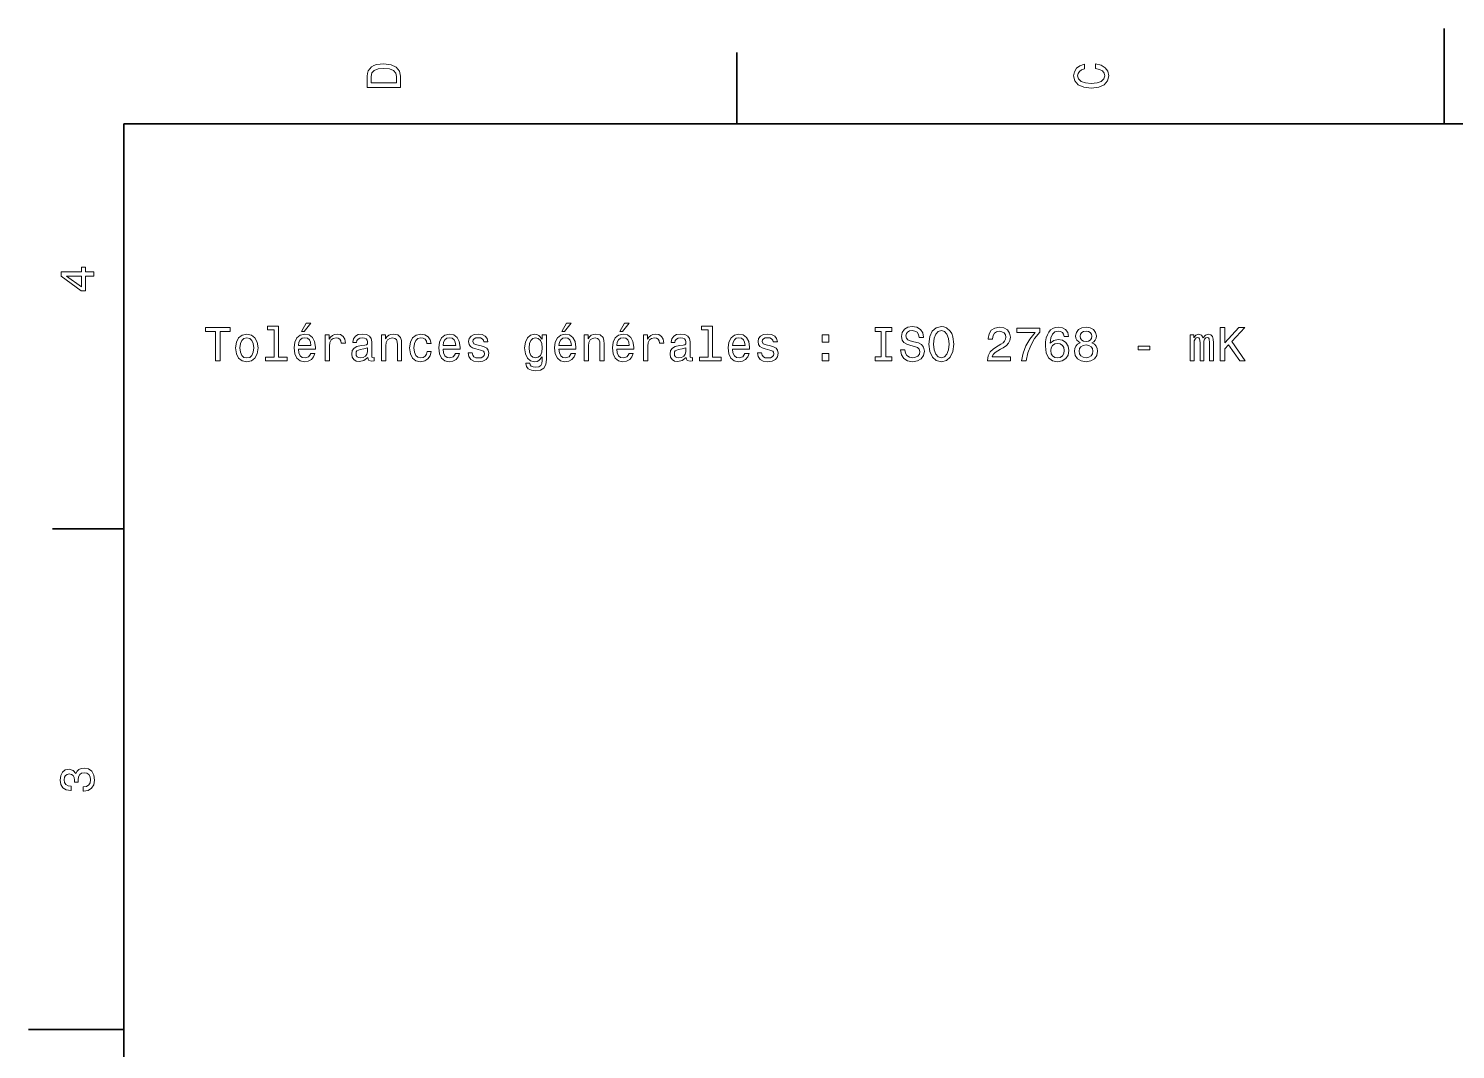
# Model space of a CAD drawing. Extents: x 0 to 297, y 0 to 210.
# Drawn here: x 0 to 149.7, y 102.9 to 210 of the extents above; entities that cross this region are included whole.
import ezdxf

# ---------------------------------------------------------------- set-up
doc = ezdxf.new("R2010")
doc.units = 0

msp = doc.modelspace()

# ---------------------------------------------------------------- linework, layer by layer
at = {"color": 7, "lineweight": 35, "ltscale": 0.25}
for p, q in [((148.5, 200), (148.5, 210)), ((10, 105), (0, 105))]:
    msp.add_line(p, q, dxfattribs=at)
at = {"color": 7, "lineweight": 35, "ltscale": 0.1875}
for p, q in [((74.300003, 200), (74.300003, 207.5)), ((10, 157.5), (2.5, 157.5))]:
    msp.add_line(p, q, dxfattribs=at)
at = {"color": 7, "lineweight": 35}
for p, q in [((287, 200), (10, 200)), ((10, 200), (10, 10))]:
    msp.add_line(p, q, dxfattribs=at)
at = {"color": 7, "lineweight": 13}
for points in [[(35.533215, 204.994965), (35.533215, 203.829971), (39.033215, 203.829971), (39.033215, 204.994965), (38.922264, 205.544678), (38.584366, 205.953171), (38.034657, 206.205338), (37.283215, 206.296112), (36.516644, 206.215424), (36.21405, 206.114563), (35.971977, 205.973343), (35.644165, 205.56485), (35.563473, 205.297562)], [(35.951801, 204.959656), (36.027451, 205.342941), (36.259438, 205.605194), (36.672985, 205.761536), (37.283215, 205.811966), (37.873272, 205.756485), (38.286816, 205.600143), (38.533936, 205.332855), (38.614628, 204.959656), (38.614628, 204.298996), (35.951801, 204.298996)], [(111.93206, 205.817017), (112.35569, 205.716141), (112.658287, 205.549713), (112.844887, 205.317734), (112.905403, 205.045395), (112.814629, 204.71759), (112.54229, 204.460388), (112.098488, 204.28891), (111.483215, 204.233429), (110.872986, 204.28891), (110.424141, 204.455338), (110.151802, 204.71254), (110.055984, 205.045395), (110.106415, 205.287476), (110.247627, 205.494247), (110.474571, 205.655624), (110.787247, 205.766571), (110.787247, 206.245682), (110.308144, 206.094391), (109.94503, 205.832138), (109.718086, 205.474075), (109.637398, 205.045395), (109.763474, 204.510818), (110.116501, 204.10231), (110.696472, 203.840057), (111.483215, 203.749283), (112.269958, 203.840057), (112.84993, 204.10231), (113.208, 204.510818), (113.329041, 205.045395), (113.233215, 205.51442), (112.965927, 205.892654), (112.527161, 206.159943), (111.93206, 206.301163)], [(6.833213, 184.02739), (6.833213, 184.481277), (5.965778, 184.481277), (5.965778, 184.98056), (5.56232, 184.98056), (5.56232, 184.481277), (3.408862, 184.481277), (3.408862, 184.022339), (5.521974, 182.489197), (5.965778, 182.489197), (5.965778, 184.02739)], [(5.56232, 182.912827), (3.993876, 184.02739), (5.56232, 184.02739)], [(19.629864, 175.143372), (20.093842, 175.143372), (20.093842, 178.219742), (21.15292, 178.219742), (21.15292, 178.643372), (18.565744, 178.643372), (18.565744, 178.219742), (19.629864, 178.219742)], [(25.772516, 178.391205), (25.772516, 175.516571), (24.859692, 175.516571), (24.859692, 175.143372), (27.1241, 175.143372), (27.1241, 175.516571), (26.21632, 175.516571), (26.21632, 178.764404), (25.07655, 178.764404), (25.07655, 178.391205)], [(28.621941, 178.219742), (28.919491, 178.219742), (29.620499, 179.077087), (29.126263, 179.077087)], [(55.946144, 178.219742), (56.243694, 178.219742), (56.944702, 179.077087), (56.450466, 179.077087)], [(62.018188, 178.219742), (62.315739, 178.219742), (63.016747, 179.077087), (62.522511, 179.077087)], [(71.312851, 178.391205), (71.312851, 175.516571), (70.400032, 175.516571), (70.400032, 175.143372), (72.664444, 175.143372), (72.664444, 175.516571), (71.75666, 175.516571), (71.75666, 178.764404), (70.61689, 178.764404), (70.61689, 178.391205)], [(89.458389, 175.567001), (88.812851, 175.567001), (88.812851, 175.143372), (90.567894, 175.143372), (90.567894, 175.567001), (89.922363, 175.567001), (89.922363, 178.219742), (90.567894, 178.219742), (90.567894, 178.643372), (88.812851, 178.643372), (88.812851, 178.219742), (89.458389, 178.219742)], [(91.929573, 176.298264), (91.470634, 176.298264), (91.571503, 175.763687), (91.823662, 175.370316), (92.21199, 175.133286), (92.736488, 175.047546), (93.255943, 175.128235), (93.644272, 175.350143), (93.891388, 175.69812), (93.982162, 176.157059), (93.906517, 176.570602), (93.694702, 176.837891), (93.351761, 177.014404), (92.89283, 177.145538), (92.499458, 177.241348), (92.242249, 177.35231), (92.096001, 177.513687), (92.050606, 177.765854), (92.096001, 177.992798), (92.227119, 178.164261), (92.428848, 178.280258), (92.70623, 178.320602), (92.988647, 178.270172), (93.210548, 178.134003), (93.356804, 177.907059), (93.427406, 177.599426), (93.886345, 177.599426), (93.886345, 177.609512), (93.805649, 178.083572), (93.568619, 178.4366), (93.195419, 178.658508), (92.691101, 178.734146), (92.237206, 178.658508), (91.884178, 178.446686), (91.657234, 178.118881), (91.576546, 177.695251), (91.642105, 177.317001), (91.833748, 177.059799), (92.136345, 176.888321), (92.549889, 176.757202), (92.958389, 176.641205), (93.266029, 176.530258), (93.452629, 176.368881), (93.518188, 176.106628), (93.457672, 175.83934), (93.301331, 175.637604), (93.064301, 175.51152), (92.75666, 175.471176), (92.413719, 175.526657), (92.151474, 175.688034), (91.985046, 175.950287)], [(94.466316, 176.893372), (94.557098, 176.106628), (94.819344, 175.526657), (95.227844, 175.168594), (95.762428, 175.047546), (96.291969, 175.168594), (96.705513, 175.526657), (96.962715, 176.106628), (97.058533, 176.893372), (96.962715, 177.675079), (96.851761, 177.992798), (96.705513, 178.255035), (96.291969, 178.613113), (96.039803, 178.703888), (95.762428, 178.739197), (95.222801, 178.613113), (94.814301, 178.260086), (94.557098, 177.680115)], [(94.95047, 176.893372), (95.005943, 177.503601), (95.172371, 177.952454), (95.429573, 178.224777), (95.762428, 178.320602), (96.090233, 178.224777), (96.347443, 177.947403), (96.51387, 177.498566), (96.574387, 176.893372), (96.51387, 176.283142), (96.347443, 175.83429), (96.090233, 175.561966), (95.762428, 175.471176), (95.429573, 175.561966), (95.172371, 175.83429), (95.005943, 176.278091)], [(100.603928, 175.143372), (103.009552, 175.143372), (103.009552, 175.577087), (101.108253, 175.577087), (101.214165, 175.814117), (101.395721, 176.010803), (101.955513, 176.368881), (102.253067, 176.520172), (102.585922, 176.73703), (102.822952, 176.989197), (102.959122, 177.286743), (103.009552, 177.624634), (102.923813, 178.048264), (102.686783, 178.381119), (102.323669, 178.592941), (101.854652, 178.668594), (101.370499, 178.582855), (101.00235, 178.345825), (100.765312, 177.967575), (100.684624, 177.468292), (100.684624, 177.39769), (101.143555, 177.39769), (101.143555, 177.438034), (101.188942, 177.780975), (101.325111, 178.033142), (101.541969, 178.194519), (101.829437, 178.25), (102.121941, 178.19957), (102.338799, 178.073486), (102.480011, 177.876801), (102.530441, 177.629684), (102.49514, 177.39769), (102.399323, 177.201004), (102.237938, 177.029541), (102.016037, 176.878235), (101.718483, 176.716858), (101.224251, 176.404175), (100.876266, 176.07132), (100.669495, 175.667862), (100.603928, 175.158508)], [(104.169495, 175.143372), (104.678864, 175.143372), (104.845291, 175.97551), (105.137794, 176.752167), (105.551338, 177.473343), (106.090965, 178.149139), (106.090965, 178.567719), (103.690392, 178.567719), (103.690392, 178.108795), (105.606819, 178.108795), (105.052063, 177.427948), (104.633476, 176.716858), (104.340965, 175.960373)], [(109.116905, 177.700287), (109.021088, 178.108795), (108.799179, 178.411377), (108.456245, 178.603027), (108.012436, 178.668594), (107.71489, 178.633286), (107.45768, 178.53746), (107.230736, 178.381119), (107.039093, 178.159225), (106.887802, 177.881851), (106.776848, 177.543945), (106.706245, 177.145538), (106.686073, 176.696686), (106.766762, 175.980545), (107.013878, 175.46109), (107.412292, 175.148422), (107.956963, 175.042511), (108.446159, 175.133286), (108.819359, 175.370316), (109.061432, 175.743515), (109.147163, 176.217575), (109.061432, 176.696686), (108.829445, 177.064835), (108.471375, 177.296829), (108.027565, 177.377518), (107.548462, 177.276657), (107.190392, 176.989197), (107.266045, 177.543945), (107.427422, 177.942368), (107.674545, 178.179398), (108.017479, 178.260086), (108.269646, 178.219742), (108.461288, 178.113831), (108.587364, 177.937317), (108.652931, 177.700287)], [(110.3172, 177.029541), (110.05999, 176.888321), (109.883476, 176.691635), (109.77253, 176.444519), (109.737228, 176.146973), (109.817917, 175.69812), (110.049904, 175.350143), (110.428146, 175.128235), (110.942558, 175.042511), (111.45192, 175.128235), (111.830162, 175.350143), (112.062157, 175.69812), (112.147888, 176.146973), (112.107544, 176.444519), (112.001633, 176.691635), (111.820076, 176.888321), (111.567917, 177.029541), (111.769646, 177.150574), (111.910858, 177.317001), (111.99659, 177.518738), (112.026848, 177.765854), (111.946159, 178.123917), (111.734344, 178.411377), (111.391403, 178.597977), (110.942558, 178.668594), (110.488663, 178.597977), (110.145729, 178.411377), (109.928871, 178.123917), (109.853218, 177.765854), (109.878433, 177.518738), (109.964172, 177.317001)], [(110.332329, 177.72551), (110.372673, 177.947403), (110.493706, 178.118881), (110.685349, 178.224777), (110.942558, 178.265137), (111.194717, 178.224777), (111.38636, 178.118881), (111.507401, 177.947403), (111.552788, 177.72551), (111.507401, 177.498566), (111.38636, 177.322052), (111.194717, 177.206055), (110.942558, 177.170746), (110.685349, 177.21109), (110.493706, 177.322052), (110.372673, 177.498566)], [(125.028305, 175.143372), (125.492287, 175.143372), (125.492287, 176.389053), (125.90583, 176.832855), (127.080902, 175.143372), (127.645744, 175.143372), (126.233635, 177.170746), (127.605392, 178.643372), (126.99012, 178.643372), (125.492287, 177.02449), (125.492287, 178.643372), (125.028305, 178.643372)], [(21.722805, 176.494949), (21.803495, 175.879684), (22.035484, 175.425797), (22.403641, 175.143372), (22.897877, 175.047546), (23.38707, 175.143372), (23.755224, 175.420746), (23.987213, 175.874634), (24.072948, 176.494949), (23.987213, 177.110229), (23.755224, 177.569168), (23.38707, 177.846542), (22.897877, 177.947403), (22.403641, 177.846542), (22.035484, 177.564117), (21.803495, 177.110229)], [(22.176695, 176.5), (22.222084, 176.953888), (22.363295, 177.281708), (22.59024, 177.483429), (22.897877, 177.554031), (23.20047, 177.483429), (23.427416, 177.286743), (23.568626, 176.953888), (23.619057, 176.5), (23.568626, 176.041061), (23.427416, 175.708206), (23.20047, 175.506485), (22.897877, 175.440918), (22.59024, 175.506485), (22.363295, 175.708206), (22.222084, 176.041061)], [(28.314302, 176.368881), (30.08952, 176.368881), (30.094563, 176.575653), (30.01387, 177.155624), (29.791969, 177.58934), (29.438942, 177.851578), (28.969921, 177.947403), (28.51099, 177.846542), (28.157963, 177.564117), (27.931019, 177.105194), (27.850327, 176.5), (27.925976, 175.879684), (28.15292, 175.425797), (28.500902, 175.143372), (28.954792, 175.047546), (29.348164, 175.113113), (29.670931, 175.284576), (29.907963, 175.556915), (30.04413, 175.920029), (29.60537, 175.920029), (29.514591, 175.718292), (29.383467, 175.567001), (29.010269, 175.445969), (28.722805, 175.501434), (28.505945, 175.677948), (28.364735, 175.965424), (28.314302, 176.353745)], [(28.314302, 176.742081), (28.369778, 177.090057), (28.505945, 177.34726), (28.712719, 177.503601), (28.985052, 177.559082), (29.252342, 177.503601), (29.459116, 177.34726), (29.585197, 177.090057), (29.630585, 176.742081)], [(31.128424, 175.143372), (31.572227, 175.143372), (31.572227, 176.691635), (31.617617, 177.064835), (31.753784, 177.332138), (31.975685, 177.493515), (32.273235, 177.548996), (32.49514, 177.513687), (32.661564, 177.412827), (32.762428, 177.241348), (32.797733, 177.009369), (33.246582, 177.009369), (33.186062, 177.417862), (33.019634, 177.710373), (32.742256, 177.886887), (32.364014, 177.947403), (32.106812, 177.907059), (31.884907, 177.806198), (31.688221, 177.63472), (31.531883, 177.40274), (31.531883, 177.851578), (31.128424, 177.851578)], [(35.606812, 175.496399), (35.606812, 175.481262), (35.632027, 175.309799), (35.707672, 175.188766), (36.025398, 175.092941), (36.272514, 175.133286), (36.272514, 175.476227), (36.166611, 175.46109), (36.025398, 175.526657), (36.000183, 175.728394), (36.000183, 177.130402), (35.939663, 177.48848), (35.763153, 177.740631), (35.455513, 177.891937), (35.021797, 177.947403), (34.598167, 177.886887), (34.285484, 177.715424), (34.088799, 177.44812), (34.023239, 177.095108), (34.023239, 177.064835), (34.421654, 177.064835), (34.456955, 177.276657), (34.567905, 177.427948), (34.749462, 177.518738), (35.006668, 177.554031), (35.253784, 177.528824), (35.430298, 177.453171), (35.536205, 177.322052), (35.57151, 177.140488), (35.551334, 176.92868), (35.470642, 176.822769), (35.268913, 176.772339), (34.890671, 176.731995), (34.456955, 176.641205), (34.149319, 176.479828), (33.967762, 176.227661), (33.912285, 175.854462), (33.962719, 175.521606), (34.119057, 175.27449), (34.37122, 175.118149), (34.7192, 175.062683), (35.188225, 175.168594)], [(37.034042, 175.143372), (37.477848, 175.143372), (37.477848, 176.706772), (37.523239, 177.064835), (37.669491, 177.327087), (37.896435, 177.48848), (38.199028, 177.548996), (38.441105, 177.498566), (38.5924, 177.362396), (38.668049, 177.135452), (38.693268, 176.832855), (38.693268, 175.143372), (39.13707, 175.143372), (39.13707, 176.92363), (39.116898, 177.281708), (39.026119, 177.579254), (38.728569, 177.851578), (38.264591, 177.947403), (38.007385, 177.912109), (37.790527, 177.816284), (37.603928, 177.654892), (37.457672, 177.438034), (37.457672, 177.851578), (37.034042, 177.851578)], [(41.794853, 176.953888), (42.233612, 176.953888), (42.142834, 177.357346), (41.925976, 177.675079), (41.588081, 177.871765), (41.149319, 177.947403), (40.665169, 177.846542), (40.297012, 177.564117), (40.065025, 177.105194), (39.984333, 176.489914), (40.059982, 175.879684), (40.286926, 175.425797), (40.644997, 175.143372), (41.13419, 175.047546), (41.567909, 175.123199), (41.905804, 175.335007), (42.137791, 175.667862), (42.238655, 176.111664), (41.815025, 176.111664), (41.739376, 175.829254), (41.598167, 175.617432), (41.396439, 175.486313), (41.149319, 175.445969), (40.841682, 175.51152), (40.619781, 175.713257), (40.483612, 176.041061), (40.438225, 176.505035), (40.483612, 176.958939), (40.624825, 177.286743), (40.851768, 177.48848), (41.149319, 177.559082), (41.411568, 177.513687), (41.608253, 177.39769), (41.739376, 177.206055)], [(43.494419, 176.368881), (45.269634, 176.368881), (45.274677, 176.575653), (45.193985, 177.155624), (44.972084, 177.58934), (44.619057, 177.851578), (44.15004, 177.947403), (43.691105, 177.846542), (43.338081, 177.564117), (43.111134, 177.105194), (43.030441, 176.5), (43.106091, 175.879684), (43.333035, 175.425797), (43.681019, 175.143372), (44.134911, 175.047546), (44.528282, 175.113113), (44.851048, 175.284576), (45.088081, 175.556915), (45.224243, 175.920029), (44.785484, 175.920029), (44.694706, 175.718292), (44.563583, 175.567001), (44.190384, 175.445969), (43.90292, 175.501434), (43.686062, 175.677948), (43.544853, 175.965424), (43.494419, 176.353745)], [(43.494419, 176.742081), (43.549896, 177.090057), (43.686062, 177.34726), (43.892834, 177.503601), (44.165169, 177.559082), (44.432457, 177.503601), (44.639229, 177.34726), (44.765312, 177.090057), (44.810699, 176.742081)], [(47.468483, 176.721909), (47.039806, 176.822769), (46.722084, 176.938766), (46.616177, 177.175797), (46.646435, 177.342224), (46.752342, 177.463257), (46.923813, 177.53891), (47.170929, 177.569168), (47.407963, 177.53891), (47.594563, 177.44812), (47.715599, 177.311966), (47.766029, 177.130402), (48.199749, 177.130402), (48.199749, 177.140488), (48.1241, 177.468292), (47.917328, 177.72551), (47.594563, 177.886887), (47.170929, 177.947403), (46.742256, 177.886887), (46.429577, 177.720459), (46.232891, 177.473343), (46.172371, 177.16066), (46.217758, 176.858063), (46.358971, 176.646255), (46.590958, 176.494949), (46.928856, 176.389053), (47.423092, 176.268005), (47.725685, 176.141937), (47.806377, 176.041061), (47.836639, 175.889771), (47.791248, 175.703171), (47.670212, 175.561966), (47.473526, 175.471176), (47.211277, 175.440918), (46.933899, 175.471176), (46.73217, 175.577087), (46.596001, 175.748566), (46.540527, 175.985596), (46.111855, 175.985596), (46.182457, 175.582138), (46.389229, 175.289627), (46.717041, 175.113113), (47.170929, 175.047546), (47.644997, 175.113113), (47.992977, 175.289627), (48.204792, 175.572052), (48.280441, 175.940201), (48.224968, 176.257919), (48.068626, 176.474777), (47.81142, 176.615997)], [(54.322227, 175.264404), (54.322227, 177.851578), (53.898594, 177.851578), (53.898594, 177.412827), (53.550613, 177.811234), (53.338795, 177.912109), (53.101765, 177.947403), (52.673092, 177.846542), (52.340237, 177.564117), (52.123379, 177.110229), (52.047729, 176.5), (52.123379, 175.88472), (52.340237, 175.430832), (52.673092, 175.143372), (53.101765, 175.047546), (53.343838, 175.082855), (53.54557, 175.17363), (53.898594, 175.556915), (53.898594, 175.17363), (53.85825, 174.871033), (53.747299, 174.654175), (53.53548, 174.528091), (53.217758, 174.482712), (52.94038, 174.51297), (52.743694, 174.588623), (52.627701, 174.719742), (52.5924, 174.896255), (52.163723, 174.896255), (52.163723, 174.876083), (52.229286, 174.553314), (52.431015, 174.311234), (52.75378, 174.154892), (53.192543, 174.099426), (53.717037, 174.175079), (54.065022, 174.386887), (54.261707, 174.755051)], [(52.506664, 176.5), (52.552052, 176.948853), (52.688221, 177.281708), (52.900036, 177.478394), (53.182457, 177.548996), (53.480007, 177.478394), (53.701908, 177.281708), (53.838078, 176.948853), (53.888508, 176.5), (53.838078, 176.041061), (53.701908, 175.713257), (53.480007, 175.51152), (53.182457, 175.445969), (52.900036, 175.51152), (52.688221, 175.713257), (52.552052, 176.046112)], [(55.638508, 176.368881), (57.413723, 176.368881), (57.418766, 176.575653), (57.338074, 177.155624), (57.116173, 177.58934), (56.763145, 177.851578), (56.294128, 177.947403), (55.835194, 177.846542), (55.482166, 177.564117), (55.255222, 177.105194), (55.17453, 176.5), (55.250179, 175.879684), (55.477123, 175.425797), (55.825108, 175.143372), (56.278996, 175.047546), (56.672371, 175.113113), (56.995136, 175.284576), (57.232166, 175.556915), (57.368336, 175.920029), (56.929573, 175.920029), (56.838795, 175.718292), (56.707672, 175.567001), (56.334473, 175.445969), (56.047009, 175.501434), (55.830151, 175.677948), (55.688938, 175.965424), (55.638508, 176.353745)], [(55.638508, 176.742081), (55.693981, 177.090057), (55.830151, 177.34726), (56.036922, 177.503601), (56.309258, 177.559082), (56.57655, 177.503601), (56.783321, 177.34726), (56.909401, 177.090057), (56.954788, 176.742081)], [(58.286201, 175.143372), (58.730003, 175.143372), (58.730003, 176.706772), (58.775394, 177.064835), (58.921646, 177.327087), (59.148594, 177.48848), (59.451187, 177.548996), (59.69326, 177.498566), (59.844559, 177.362396), (59.920208, 177.135452), (59.945423, 176.832855), (59.945423, 175.143372), (60.389229, 175.143372), (60.389229, 176.92363), (60.369053, 177.281708), (60.278275, 177.579254), (59.980724, 177.851578), (59.51675, 177.947403), (59.259544, 177.912109), (59.042686, 177.816284), (58.856087, 177.654892), (58.709831, 177.438034), (58.709831, 177.851578), (58.286201, 177.851578)], [(61.710552, 176.368881), (63.485767, 176.368881), (63.49081, 176.575653), (63.410118, 177.155624), (63.188217, 177.58934), (62.83519, 177.851578), (62.366173, 177.947403), (61.907238, 177.846542), (61.554211, 177.564117), (61.327267, 177.105194), (61.246574, 176.5), (61.322224, 175.879684), (61.549168, 175.425797), (61.897152, 175.143372), (62.35104, 175.047546), (62.744415, 175.113113), (63.067181, 175.284576), (63.304211, 175.556915), (63.44038, 175.920029), (63.001617, 175.920029), (62.910839, 175.718292), (62.779716, 175.567001), (62.406517, 175.445969), (62.119053, 175.501434), (61.902195, 175.677948), (61.760983, 175.965424), (61.710552, 176.353745)], [(61.710552, 176.742081), (61.766026, 177.090057), (61.902195, 177.34726), (62.108967, 177.503601), (62.381302, 177.559082), (62.648594, 177.503601), (62.855366, 177.34726), (62.981445, 177.090057), (63.026833, 176.742081)], [(64.524673, 175.143372), (64.968475, 175.143372), (64.968475, 176.691635), (65.01387, 177.064835), (65.150032, 177.332138), (65.371933, 177.493515), (65.669479, 177.548996), (65.891388, 177.513687), (66.057816, 177.412827), (66.158676, 177.241348), (66.193985, 177.009369), (66.642822, 177.009369), (66.582306, 177.417862), (66.415878, 177.710373), (66.138504, 177.886887), (65.760262, 177.947403), (65.503059, 177.907059), (65.281158, 177.806198), (65.084473, 177.63472), (64.928131, 177.40274), (64.928131, 177.851578), (64.524673, 177.851578)], [(69.003052, 175.496399), (69.003052, 175.481262), (69.028275, 175.309799), (69.10392, 175.188766), (69.421646, 175.092941), (69.668762, 175.133286), (69.668762, 175.476227), (69.562851, 175.46109), (69.421646, 175.526657), (69.396423, 175.728394), (69.396423, 177.130402), (69.335907, 177.48848), (69.159393, 177.740631), (68.851761, 177.891937), (68.418045, 177.947403), (67.994415, 177.886887), (67.681732, 177.715424), (67.485046, 177.44812), (67.419479, 177.095108), (67.419479, 177.064835), (67.817902, 177.064835), (67.853203, 177.276657), (67.964157, 177.427948), (68.145706, 177.518738), (68.402908, 177.554031), (68.650032, 177.528824), (68.826546, 177.453171), (68.932449, 177.322052), (68.967758, 177.140488), (68.947586, 176.92868), (68.86689, 176.822769), (68.665161, 176.772339), (68.286919, 176.731995), (67.853203, 176.641205), (67.545563, 176.479828), (67.364014, 176.227661), (67.308533, 175.854462), (67.358963, 175.521606), (67.515305, 175.27449), (67.767471, 175.118149), (68.115448, 175.062683), (68.584473, 175.168594)], [(73.854645, 176.368881), (75.629852, 176.368881), (75.634903, 176.575653), (75.554207, 177.155624), (75.332306, 177.58934), (74.979279, 177.851578), (74.510262, 177.947403), (74.051331, 177.846542), (73.698303, 177.564117), (73.471359, 177.105194), (73.390663, 176.5), (73.466309, 175.879684), (73.693253, 175.425797), (74.041245, 175.143372), (74.495132, 175.047546), (74.888504, 175.113113), (75.211273, 175.284576), (75.448303, 175.556915), (75.584473, 175.920029), (75.145706, 175.920029), (75.054932, 175.718292), (74.923805, 175.567001), (74.550606, 175.445969), (74.263138, 175.501434), (74.04628, 175.677948), (73.905075, 175.965424), (73.854645, 176.353745)], [(73.854645, 176.742081), (73.91011, 177.090057), (74.04628, 177.34726), (74.253052, 177.503601), (74.525391, 177.559082), (74.792679, 177.503601), (74.999451, 177.34726), (75.125534, 177.090057), (75.170921, 176.742081)], [(77.828705, 176.721909), (77.400024, 176.822769), (77.082306, 176.938766), (76.976395, 177.175797), (77.006653, 177.342224), (77.112564, 177.463257), (77.284035, 177.53891), (77.531151, 177.569168), (77.768188, 177.53891), (77.954788, 177.44812), (78.075821, 177.311966), (78.126251, 177.130402), (78.559967, 177.130402), (78.559967, 177.140488), (78.484322, 177.468292), (78.27755, 177.72551), (77.954788, 177.886887), (77.531151, 177.947403), (77.102478, 177.886887), (76.789795, 177.720459), (76.593109, 177.473343), (76.532593, 177.16066), (76.577988, 176.858063), (76.719193, 176.646255), (76.95118, 176.494949), (77.289078, 176.389053), (77.78331, 176.268005), (78.085907, 176.141937), (78.166595, 176.041061), (78.196854, 175.889771), (78.151474, 175.703171), (78.030434, 175.561966), (77.833748, 175.471176), (77.571503, 175.440918), (77.294121, 175.471176), (77.092392, 175.577087), (76.956223, 175.748566), (76.900749, 175.985596), (76.472076, 175.985596), (76.542679, 175.582138), (76.749451, 175.289627), (77.077263, 175.113113), (77.531151, 175.047546), (78.005219, 175.113113), (78.353195, 175.289627), (78.565018, 175.572052), (78.640663, 175.940201), (78.58519, 176.257919), (78.428848, 176.474777), (78.171646, 176.615997)], [(83.270348, 177.100143), (83.966309, 177.100143), (83.966309, 177.851578), (83.270348, 177.851578)], [(108.657974, 176.21254), (108.602493, 175.894806), (108.461288, 175.65274), (108.234337, 175.491348), (107.95192, 175.440918), (107.654373, 175.491348), (107.427422, 175.64769), (107.281174, 175.889771), (107.235779, 176.207489), (107.286217, 176.520172), (107.427422, 176.757202), (107.659416, 176.908508), (107.972092, 176.963974), (108.244431, 176.908508), (108.461288, 176.762253), (108.602493, 176.525223)], [(110.221375, 176.157059), (110.266762, 176.424347), (110.413017, 176.626083), (110.639961, 176.757202), (110.942558, 176.802597), (111.240105, 176.757202), (111.467056, 176.626083), (111.613304, 176.424347), (111.663742, 176.157059), (111.613304, 175.869598), (111.467056, 175.65274), (111.240105, 175.51152), (110.942558, 175.466141), (110.639961, 175.51152), (110.413017, 175.65274), (110.266762, 175.869598)], [(116.404381, 176.298264), (117.62484, 176.298264), (117.62484, 176.696686), (116.404381, 176.696686)], [(121.866203, 175.143372), (122.274704, 175.143372), (122.274704, 176.953888), (122.299919, 177.226227), (122.375565, 177.422913), (122.491562, 177.53891), (122.64286, 177.58429), (122.763893, 177.543945), (122.844589, 177.443085), (122.884933, 177.271606), (122.900063, 177.044662), (122.900063, 175.143372), (123.283348, 175.143372), (123.283348, 176.953888), (123.308563, 177.221176), (123.384209, 177.417862), (123.505249, 177.53891), (123.656548, 177.58429), (123.77758, 177.543945), (123.858276, 177.443085), (123.908707, 177.044662), (123.908707, 175.143372), (124.317207, 175.143372), (124.317207, 177.014404), (124.291992, 177.40274), (124.211304, 177.700287), (124.049919, 177.881851), (123.787666, 177.947403), (123.480034, 177.846542), (123.243004, 177.554031), (123.056404, 177.841492), (122.743721, 177.947403), (122.456261, 177.846542), (122.259575, 177.564117), (122.259575, 177.851578), (121.866203, 177.851578)], [(35.556377, 176.091492), (35.495857, 175.829254), (35.334476, 175.627518), (35.0924, 175.496399), (34.794853, 175.451004), (34.60321, 175.476227), (34.467041, 175.556915), (34.381306, 175.69812), (34.356091, 175.894806), (34.376263, 176.07132), (34.456955, 176.197403), (34.77972, 176.338623), (35.188225, 176.399139), (35.556377, 176.520172)], [(68.952621, 176.091492), (68.892105, 175.829254), (68.730728, 175.627518), (68.488647, 175.496399), (68.191101, 175.451004), (67.999451, 175.476227), (67.863289, 175.556915), (67.777557, 175.69812), (67.752335, 175.894806), (67.772507, 176.07132), (67.853203, 176.197403), (68.175964, 176.338623), (68.584473, 176.399139), (68.952621, 176.520172)], [(83.270348, 175.143372), (83.966309, 175.143372), (83.966309, 175.894806), (83.270348, 175.894806)], [(5.73379, 129.979111), (5.769093, 129.979111), (6.253242, 130.059799), (6.616354, 130.296829), (6.848343, 130.670029), (6.934078, 131.164276), (6.848343, 131.688766), (6.626441, 132.082138), (6.273415, 132.334305), (5.819525, 132.425079), (5.521974, 132.384735), (5.279899, 132.273788), (5.0933, 132.092224), (4.957133, 131.850143), (4.684798, 132.177963), (4.251081, 132.293961), (3.857709, 132.218307), (3.560158, 132.00145), (3.373559, 131.648422), (3.307997, 131.164276), (3.388689, 130.710388), (3.610591, 130.362396), (3.963617, 130.135452), (4.432637, 130.059799), (4.46794, 130.059799), (4.46794, 130.508652), (4.145173, 130.548996), (3.913184, 130.680115), (3.771974, 130.891937), (3.721542, 131.189484), (3.761888, 131.451736), (3.867795, 131.643372), (4.039265, 131.759369), (4.271254, 131.804764), (4.518372, 131.759369), (4.684798, 131.638336), (4.785663, 131.426514), (4.815922, 131.139053), (4.810879, 130.942368), (5.209294, 130.942368), (5.199208, 131.189484), (5.244596, 131.507217), (5.365634, 131.744247), (5.56232, 131.885452), (5.819525, 131.935883), (6.112032, 131.880417), (6.328891, 131.734161), (6.465058, 131.502167), (6.510447, 131.194534), (6.460014, 130.876801), (6.308718, 130.644821), (6.066643, 130.498566), (5.73379, 130.443085)]]:
    msp.add_lwpolyline(points, close=True, dxfattribs=at)

doc.saveas('drawing.dxf')
